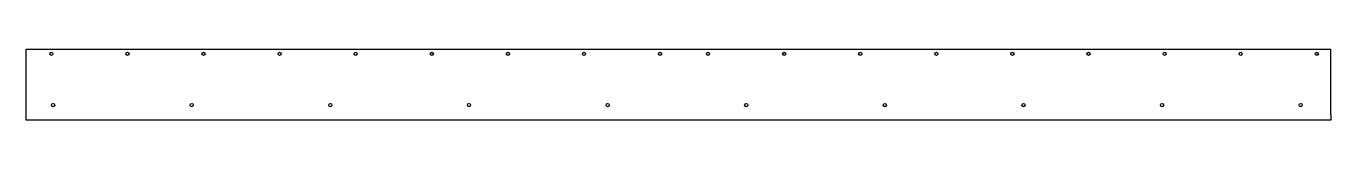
# Model space of a CAD drawing. Extents: x 0 to 103, y 0 to 6.
import ezdxf

# ---------------------------------------------------------------- set-up
doc = ezdxf.new("R2010")
doc.units = 0
doc.header["$LTSCALE"] = 1.21
doc.layers.get('0').update_dxf_attribs({"linetype": 'CONTINUOUS'})
doc.layers.add('DTM_AXES', color=7, linetype='CONTINUOUS')
doc.layers.add('DTM_SURFS', color=7, linetype='CONTINUOUS')

msp = doc.modelspace()

# ---------------------------------------------------------------- linework, layer by layer
at = {"color": 3, "linetype": 'CONTINUOUS'}
for p, q in [((0, 0.47), (0, 1.84)), ((102.88, 0.47), (102.88, 1.84)), ((0, 0), (0, 0.4)), ((102.88, 0), (0, 0)), ((102.88, 0.4), (102.88, 0))]:
    msp.add_line(p, q, dxfattribs=at)
at = {"layer": 'DTM_AXES', "color": 3, "linetype": 'CONTINUOUS'}
for p, q in [((0, 3.64), (0, 3.71)), ((102.88, 3.64), (102.88, 3.71)), ((0, 2.31), (0, 2.38)), ((102.88, 2.31), (102.88, 2.38)), ((0, 1.84), (0, 1.92)), ((102.88, 1.84), (102.88, 1.92)), ((0, 0.4), (0, 0.47)), ((102.88, 0.4), (102.88, 0.47))]:
    msp.add_line(p, q, dxfattribs=at)
for centre in [(1.99, 5.24), (7.99, 5.24), (13.99, 5.24), (19.99, 5.24), (25.99, 5.24), (31.99, 5.24), (37.99, 5.24), (43.99, 5.24), (49.99, 5.24), (53.77, 5.24), (59.77, 5.24), (65.77, 5.24), (71.77, 5.24), (77.77, 5.24), (83.77, 5.24), (89.77, 5.24), (95.77, 5.24), (101.77, 5.24), (2.13, 1.18), (13.06, 1.18), (23.99, 1.18), (34.92, 1.18), (45.85, 1.18), (56.78, 1.18), (67.71, 1.18), (78.64, 1.18), (89.57, 1.18), (100.5, 1.18)]:
    msp.add_circle(centre, 0.125, dxfattribs=at)
at = {"layer": 'DTM_SURFS', "color": 3, "linetype": 'CONTINUOUS'}
for p, q in [((0, 3.71), (0, 5.62)), ((0, 5.62), (102.88, 5.62)), ((102.88, 3.71), (102.88, 5.62)), ((0, 2.38), (0, 3.64)), ((102.88, 2.38), (102.88, 3.64)), ((0, 1.92), (0, 2.31)), ((102.88, 1.92), (102.88, 2.31))]:
    msp.add_line(p, q, dxfattribs=at)

doc.saveas('drawing.dxf')
